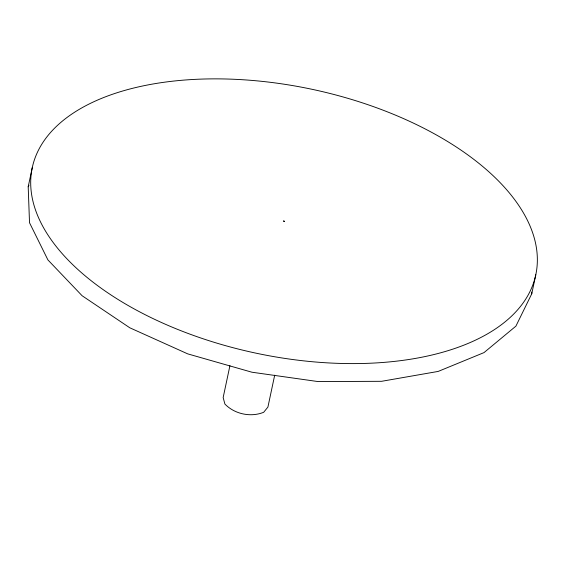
<?xml version="1.0" encoding="UTF-8"?>
<svg xmlns="http://www.w3.org/2000/svg" width="564" height="564" viewBox="0 0 564 564"><rect width="100%" height="100%" fill="white"/><g stroke="black" fill="none" stroke-linecap="round" stroke-linejoin="round"><path stroke-width="0.85" d="M535.8 274.746A257.396 134.874 12 0 1 133.851 308.727A257.396 134.874 12 0 1 182.426 80.222A257.396 134.874 12 0 1 535.8 274.746L531.746 293.809L515.912 326.133L483.997 352.606L438.179 371.422L381.574 381.306L318.054 381.574L251.932 372.219L187.727 353.875L129.805 327.79L82.111 295.74L47.912 259.912L29.518 222.745L28.2 186.776L32.254 167.712M229.929 365.684L223.154 397.564L224.909 404.064C234.666 414.131 250.656 417.529 263.67 412.298L267.914 407.074L274.689 375.194M28.2 186.776L28.976 185.203M531.683 292.053L531.746 293.809M283.502 221.039L284.587 221.349L283.502 221.039"/></g></svg>
